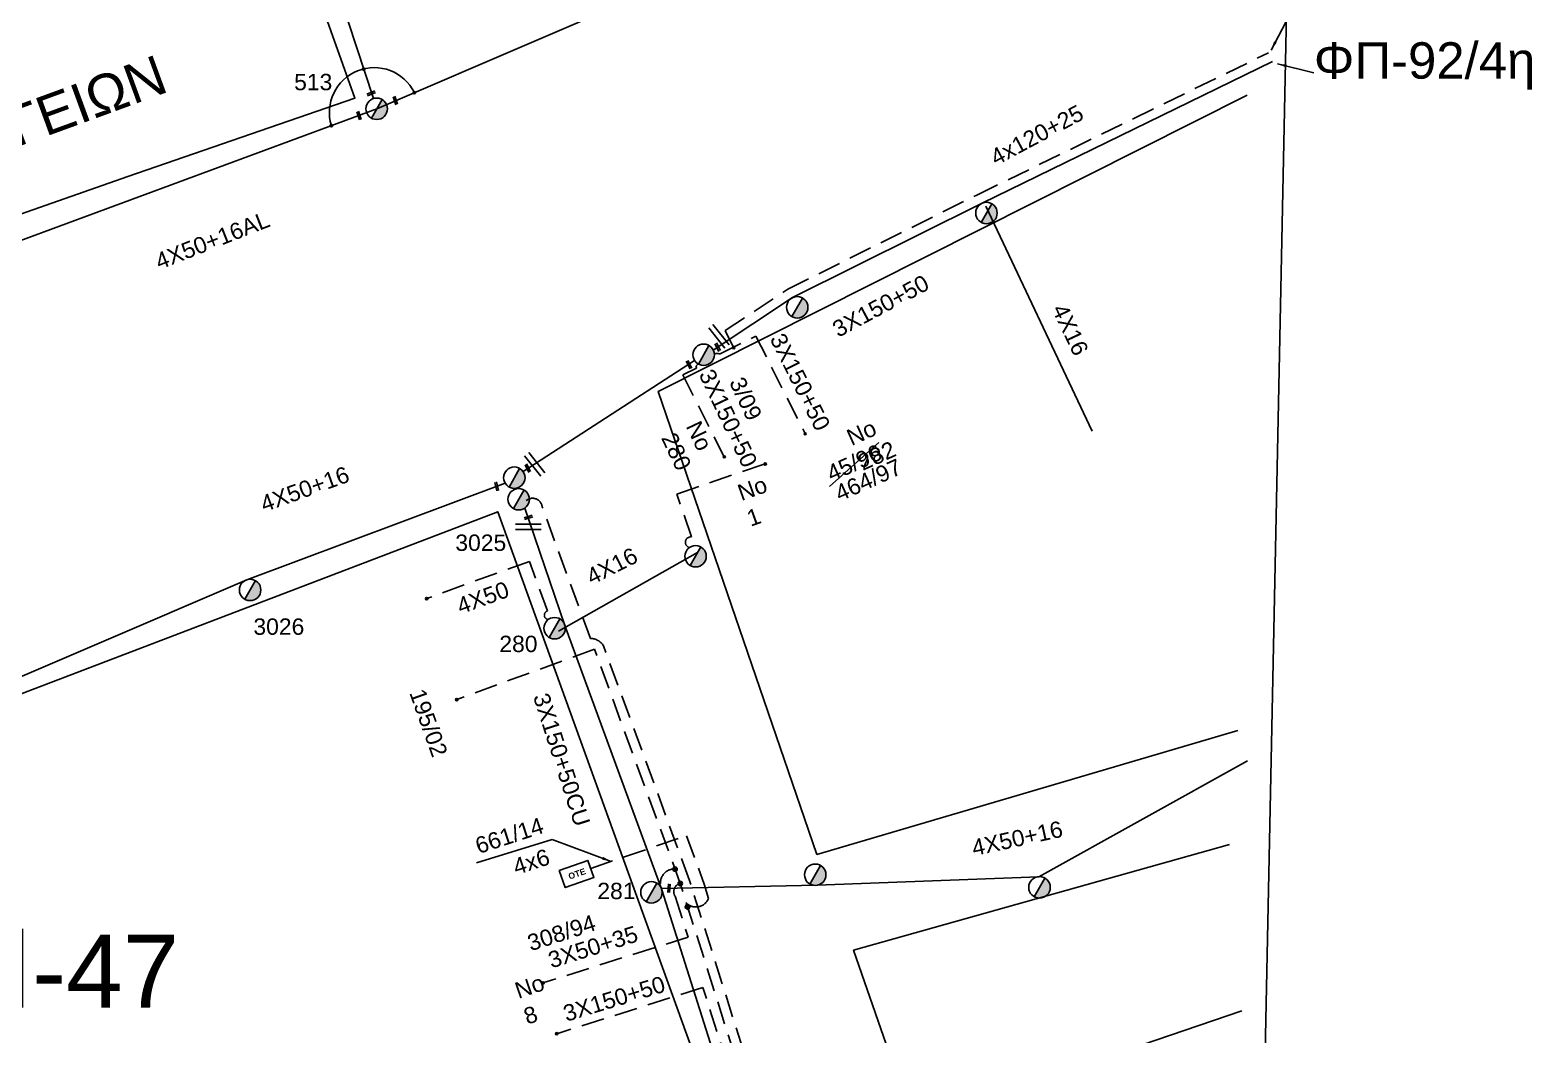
# Model space of a CAD drawing. Header units: millimetres. Extents: x 1421 to 13344, y 800 to 1949.
# Drawn here: x 12706.8 to 12871.8, y 1590.1 to 1700.6 of the extents above; entities that cross this region are included whole.
import ezdxf

# ---------------------------------------------------------------- set-up
doc = ezdxf.new("R2010")
doc.units = ezdxf.units.MM
doc.linetypes.add('DASHED', pattern=[19.05, 12.7, -6.35])
for name, color, linetype in [('Pillar OTE', 7, 'Continuous'), ('Άγνωστα', 7, 'Continuous'), ('Γυμνά εναέρια ΧΤ και ΦΟΠ (3Φ)   4x50+16AL', 7, 'Continuous'), ('Εναέρια παροχή ΧΤ 4x16', 7, 'SYN_LINE'), ('Επιγραφές - Σχήματα', 7, 'Continuous'), ('Καλωδια Χ.Τ. 3x50+35', 7, 'Continuous'), ('Καλώδια ΧΤ   3x150+50CU', 7, 'DASHED'), ('Μηχανική τομή', 7, 'Continuous'), ('Στύλος ΦΜ', 7, 'Continuous'), ('Στύλος ΦΜ @ 1', 7, 'Continuous'), ('Συνδέσεις', 7, 'Continuous'), ('Συνεστραμμένα ΧΤ   4x120+25 AL', 7, 'SYN_LINE'), ('Τομή', 7, 'Continuous'), ('Υπόβαθρο ΔΕΗ', 7, 'Continuous'), ('Υπόγεια καλώδια Παροχών ΧΤ   4x50AL', 7, 'DASHED'), ('Υπόγεια καλώδια Παροχών ΧΤ   4x6', 7, 'DASHED')]:
    doc.layers.add(name, color=color, linetype=linetype)
doc.styles.add('arial', font='ARIAL.TTF')
doc.styles.get("Standard").update_dxf_attribs({"font": 'ARIAL.TTF'})
doc.linetypes.add('SYN_LINE', pattern='A,0.5,-0.0001,["/\\/\\/\\/",Standard,S=0.1,R=0,X=0,Y=-0.05],-0.25', length=0.7501)
doc.dimstyles.new('ISO-25', dxfattribs={"dimtxt": 2.5, "dimasz": 2.5, "dimexe": 1.25, "dimexo": 0.625, "dimtad": 1, "dimtxsty": 'Standard', "dimcen": 2.5, "dimadec": 0, "dimazin": 0, "dimtfac": 1, "dimtmove": 0, "dimatfit": 3, "dimfxl": 1, "dimarcsym": 0})

# ---------------------------------------------------------------- blocks, each defined once
blk = doc.blocks.new('ΥΠΑΡΧΩΝ ΤΣΙΜΕΝΤΕΝΙΟΣ ΣΤΥΛΟΣ')
at = {"layer": 'Στύλος ΦΜ'}
blk.add_hatch(color=7, dxfattribs=at).paths.add_polyline_path([(-1.29, -2.28, 0.574793), (2.62, 0, 0.268822), (1.3, 2.27)])
at = {"layer": 'Στύλος ΦΜ', "color": 7}
blk.add_line((-1.29, -2.28), (1.3, 2.27), dxfattribs=at)
blk.add_circle((0, 0), 2.62, dxfattribs=at)
at = {"layer": 'Στύλος ΦΜ', "flags": 4}
for tag, p in [('ΑΡΙΘΜΟΣ', (-4.68, 8.05)), ('ΤΥΠΟΣ', (-4.91, 3.03))]:
    blk.add_attdef(tag, p, '', height=4, dxfattribs=at)
blk = doc.blocks.new('ΜΗΧΑΝΙΚΗ ΤΟΜΗ')
at = {"layer": 'Μηχανική τομή', "ltscale": 40}
for p, q in [((-1.89, 0.78), (1.89, 0.78)), ((1.89, 0), (-1.89, 0))]:
    blk.add_line(p, q, dxfattribs=at)
blk = doc.blocks.new('_ΣΥΝΔΕΣΗ')
at = {"layer": 'Συνδέσεις', "linetype": 'SYN_LINE', "ltscale": 40}
blk.add_hatch(color=256, dxfattribs=at).paths.add_polyline_path([(0.5, -0.01, 1), (-0.5, -0.01, 1)])
at = {"layer": 'Συνδέσεις'}
blk.add_circle((0, -0.01), 0.5, dxfattribs=at)
blk = doc.blocks.new('ΤΟΜΗ')
at = {"layer": 'Τομή', "ltscale": 40}
for p, q in [((-5.68, 0), (5.68, 0)), ((5.68, -2.33), (-5.68, -2.33))]:
    blk.add_line(p, q, dxfattribs=at)
blk = doc.blocks.new('PILLAR ΟΤΕ')
at = {"layer": 'Pillar OTE', "ltscale": 40}
blk.add_lwpolyline([(-3.31, 2.02), (3.39, 2.02), (3.39, -1.99), (-3.31, -1.99)], close=True, dxfattribs=at)
at = {"layer": 'Pillar OTE', "insert": (-1.81, 0.71), "char_height": 1.3575, "width": 109.961, "attachment_point": 1}
blk.add_mtext('{\\fArial|b1|i0|c161|p34;OTE}', dxfattribs=at)
blk = doc.blocks.new('TSONTA XT1')
at = {"ltscale": 40}
h = blk.add_hatch(color=256, dxfattribs=at)
h.dxf.hatch_style = 1
h.paths.add_polyline_path([(595.96, 2487.66), (597.07, 2488.77), (595.96, 2489.87), (594.85, 2488.77)])
blk.add_lwpolyline([(594.85, 2488.77), (595.96, 2489.87), (597.07, 2488.77), (595.96, 2487.66)], close=True, dxfattribs=at)

msp = doc.modelspace()

# ---------------------------------------------------------------- linework, layer by layer
at = {"layer": 'Άγνωστα', "color": 151, "linetype": 'DASHED', "ltscale": 0.2}
msp.add_lwpolyline([(12779.22125, 1643.69812, -0.907125926), (12779.47421, 1644.87691), (12777.85866, 1649.58761), (12787.68716, 1652.95832)], format="xyb", dxfattribs=at)
at = {"layer": 'Γυμνά εναέρια ΧΤ και ΦΟΠ (3Φ)   4x50+16AL', "color": 2, "linetype": 'Continuous', "ltscale": 0.2}
for points in [[(12719.0077, 1767.22686), (12732.51159, 1729.62181), (12744.50454, 1693.03843)], [(12672.05767, 1666.35742), (12705.66024, 1677.41912), (12744.8737, 1691.91797), (12780.66504, 1707.30459), (12809.46333, 1720.20318), (12850.34186, 1738.60201)], [(12776.16515, 1606.23306), (12793.27177, 1606.58821), (12817.64852, 1607.53686), (12840.59176, 1620.25363)]]:
    msp.add_lwpolyline(points, dxfattribs=at)
at = {"layer": 'Γυμνά εναέρια ΧΤ και ΦΟΠ (3Φ)   4x50+16AL', "color": 30, "linetype": 'Continuous', "ltscale": 0.2}
msp.add_lwpolyline([(12760.96621, 1652.05068), (12779.81475, 1664.25039)], dxfattribs=at)
at = {"layer": 'Γυμνά εναέρια ΧΤ και ΦΟΠ (3Φ)   4x50+16AL', "color": 5, "linetype": 'Continuous', "ltscale": 0.2}
msp.add_lwpolyline([(12696.57378, 1625.5751), (12730.58259, 1640.16397), (12758.97871, 1650.78916)], dxfattribs=at)
at = {"layer": 'Γυμνά εναέρια ΧΤ και ΦΟΠ (3Φ)   4x50+16AL', "color": 151, "linetype": 'Continuous', "ltscale": 0.2}
msp.add_lwpolyline([(12786.12774, 1574.72946), (12776.21517, 1606.09668), (12765.5652, 1635.13264), (12761.14433, 1648.0427)], dxfattribs=at)
at = {"layer": 'Εναέρια παροχή ΧΤ 4x16', "color": 62, "ltscale": 20}
msp.add_lwpolyline([(12823.52212, 1656.51249), (12811.82554, 1681.21315)], dxfattribs=at)
at = {"layer": 'Εναέρια παροχή ΧΤ 4x16', "color": 151, "linetype": 'SYN_LINE', "ltscale": 20}
msp.add_lwpolyline([(12764.87039, 1634.50032), (12780.13706, 1643.16066)], dxfattribs=at)
at = {"layer": 'Καλωδια Χ.Τ. 3x50+35', "color": 2, "linetype": 'DASHED', "ltscale": 0.2}
msp.add_lwpolyline([(12778.24104, 1606.78792, 0.533048527), (12777.67378, 1605.38972), (12779.09243, 1600.90056), (12763.13494, 1595.85772)], format="xyb", dxfattribs=at)
at = {"layer": 'Καλώδια ΧΤ   3x150+50CU', "color": 30, "linetype": 'DASHED', "ltscale": 0.2}
msp.add_lwpolyline([(12784.09012, 1665.70548), (12783.16776, 1667.53894), (12790.04378, 1672.094), (12810.83238, 1682.44612), (12842.86727, 1698.062)], dxfattribs=at)
for points in [[(12781.97685, 1664.99211, -0.128024206), (12782.63761, 1664.97476), (12786.5568, 1666.94641), (12791.94694, 1656.23198)], [(12780.22245, 1663.86588, 0.472022609), (12780.02867, 1663.42201), (12778.52937, 1662.66775), (12783.00281, 1653.77554)]]:
    msp.add_lwpolyline(points, format="xyb", dxfattribs=at)
at = {"layer": 'Καλώδια ΧΤ   3x150+50CU', "color": 5, "linetype": 'DASHED', "ltscale": 0.2}
msp.add_lwpolyline([(12747.60973, 1564.17159), (12750.92946, 1555.02157), (12764.93388, 1560.10253), (12788.16889, 1569.55295, 0.629491101), (12788.58285, 1577.61338), (12779.25398, 1607.13354), (12769.79915, 1632.91107, 0.252303622), (12768.36351, 1633.71791), (12763.05634, 1648.18732, 0.601933221), (12761.31414, 1648.86396)], format="xyb", dxfattribs=at)
at = {"layer": 'Καλώδια ΧΤ   3x150+50CU', "color": 2, "linetype": 'DASHED', "ltscale": 0.2}
msp.add_lwpolyline([(12748.76466, 1564.59859), (12751.75205, 1556.45826), (12764.54971, 1561.1014), (12787.75631, 1570.54021, 0.671888055), (12787.70422, 1576.8459), (12778.24104, 1606.78792), (12768.79459, 1632.54261), (12753.66785, 1626.99434)], format="xyb", dxfattribs=at)
at = {"layer": 'Καλώδια ΧΤ   3x150+50CU', "color": 151, "linetype": 'DASHED', "ltscale": 0.2}
msp.add_lwpolyline([(12749.76417, 1564.96813), (12752.38515, 1557.8262), (12764.16554, 1562.10026), (12787.34374, 1571.52747, 0.747984636), (12786.85423, 1575.98152), (12780.73099, 1595.35782), (12764.6514, 1590.2764)], format="xyb", dxfattribs=at)
at = {"layer": 'Καλώδια ΧΤ   3x150+50CU', "color": 2, "linetype": 'DASHED', "ltscale": 0.2}
msp.add_arc((12777.62082, 1606.82507), 1.57145, 88.8944989, 198.15347, dxfattribs=at)
at = {"layer": 'Συνεστραμμένα ΧΤ   4x120+25 AL', "color": 62, "linetype": 'SYN_LINE', "ltscale": 20}
msp.add_lwpolyline([(12781.86795, 1665.39439), (12790.57975, 1671.16557), (12811.42724, 1681.54702), (12843.33612, 1697.10019)], dxfattribs=at)
at = {"layer": 'Υπόβαθρο ΔΕΗ'}
for points in [[(10840.03143, 862.30832), (12828.1383, 877.43934), (12848.3754, 1876.73506)], [(12671.6598, 1668.41343), (12717.53103, 1684.48567), (12742.48478, 1693.08381), (12720.06386, 1756.00439), (12652.86716, 1730.07935), (12671.6598, 1668.41343)], [(12839.52378, 1623.58295), (12793.25762, 1609.98094), (12775.80739, 1660.86336), (12840.53217, 1693.42468)], [(12794.63744, 1650.41265), (12800.04896, 1655.24002)], [(12641.11348, 1610.70761), (12694.43607, 1623.29308), (12758.17061, 1647.64132), (12784.79077, 1574.04706), (12714.31847, 1547.852), (12670.10894, 1530.67775), (12641.11348, 1610.70761)], [(12764.14562, 1611.62552), (12755.84496, 1609.0526)], [(12839.96746, 1592.80083), (12803.88113, 1580.47755), (12797.284, 1599.45672), (12838.59055, 1611.09115)]]:
    msp.add_lwpolyline(points, dxfattribs=at)
msp.add_arc((12744.59178, 1691.52327), 4.92163, 26.1892538, 197.1181764, dxfattribs=at)
at = {"layer": 'Υπόγεια καλώδια Παροχών ΧΤ   4x50AL', "color": 151, "linetype": 'DASHED', "ltscale": 0.2}
msp.add_lwpolyline([(12763.72394, 1635.79218, -0.805373658), (12763.6338, 1636.74118), (12761.66295, 1642.18981), (12750.4658, 1638.13963)], format="xyb", dxfattribs=at)
at = {"layer": 'Υπόγεια καλώδια Παροχών ΧΤ   4x6', "color": 2, "linetype": 'DASHED', "ltscale": 0.2}
msp.add_lwpolyline([(12768.39588, 1608.45265), (12778.91, 1612.03972), (12780.85792, 1606.72894), (12781.31989, 1605.12977, -0.42676744), (12779.37696, 1604.33128)], format="xyb", dxfattribs=at)

# ---------------------------------------------------------------- block references
at = {"layer": 'Pillar OTE', "xscale": 0.5, "yscale": 0.5, "zscale": 0.5, "rotation": 19.20976639110874}
msp.add_blockref('PILLAR ΟΤΕ', (12766.82233, 1607.81651), dxfattribs=at)
at = {"layer": 'Μηχανική τομή'}
for p, xscale, yscale, zscale, rotation in [((12744.28469, 1693.52372), 0.2499999999999681, 0.2499999999999681, 0.2499999999999681, 21.64982904077767), ((12747.01855, 1692.86848), 0.249999999999919, 0.249999999999919, 0.249999999999919, 109.4108740677243), ((12743.01464, 1691.2004), 0.249999999999919, 0.249999999999919, 0.249999999999919, 109.4108740677243), ((12782.42927, 1665.76623), 0.2499999999999188, 0.2499999999999188, 0.2499999999999188, 116.4402862983758), ((12779.28371, 1663.85335), 0.2499999999999188, 0.2499999999999188, 0.2499999999999188, 116.4402862983758), ((12761.56238, 1652.4677), 0.2499999999999188, 0.2499999999999188, 0.2499999999999188, 116.4402862983758), ((12758.15112, 1650.45193), 0.2499999999999189, 0.2499999999999189, 0.2499999999999189, 102.6794676844389), ((12761.57891, 1646.93213), 0.2499999999999999, 0.2499999999999999, 0.2499999999999999, 17.52008506879839), ((12777.09783, 1606.25242), 0.249999999999919, 0.249999999999919, 0.249999999999919, 85.88374049146049)]:
    msp.add_blockref('ΜΗΧΑΝΙΚΗ ΤΟΜΗ', p, dxfattribs=dict(at, xscale=xscale, yscale=yscale, zscale=zscale, rotation=rotation))
at = {"layer": 'Στύλος ΦΜ @ 1', "ltscale": 40}
ref = msp.add_blockref('ΥΠΑΡΧΩΝ ΤΣΙΜΕΝΤΕΝΙΟΣ ΣΤΥΛΟΣ', (12744.87143, 1691.91927), dxfattribs=dict(at, xscale=0.4499999999998181, yscale=0.4499999999998181, zscale=0.4499999999998181))
ref.add_attrib('ΤΥΠΟΣ', '513', (12735.79778, 1693.96003), dxfattribs={"layer": 'Στύλος ΦΜ', "height": 1.8, "flags": 4})
at = {"layer": 'Στύλος ΦΜ @ 1', "ltscale": 40, "xscale": 0.4499999999998181, "yscale": 0.4499999999998181, "zscale": 0.4499999999998181}
for p in [(12811.89039, 1680.46414), (12791.08968, 1670.10392), (12780.80348, 1664.89035), (12759.9948, 1651.38472), (12779.9163, 1642.7473), (12793.06794, 1607.74821), (12817.71657, 1606.36106)]:
    msp.add_blockref('ΥΠΑΡΧΩΝ ΤΣΙΜΕΝΤΕΝΙΟΣ ΣΤΥΛΟΣ', p, dxfattribs=at)
at = {"layer": 'Στύλος ΦΜ @ 1', "ltscale": 40}
ref = msp.add_blockref('ΥΠΑΡΧΩΝ ΤΣΙΜΕΝΤΕΝΙΟΣ ΣΤΥΛΟΣ', (12760.4784, 1649.01412), dxfattribs=dict(at, xscale=0.4499999999998181, yscale=0.4499999999998181, zscale=0.4499999999998181))
ref.add_attrib('ΤΥΠΟΣ', '3025', (12753.51428, 1643.33682), dxfattribs={"layer": 'Στύλος ΦΜ', "height": 1.8, "flags": 4})
ref = msp.add_blockref('ΥΠΑΡΧΩΝ ΤΣΙΜΕΝΤΕΝΙΟΣ ΣΤΥΛΟΣ', (12730.96158, 1639.04885), dxfattribs=dict(at, xscale=0.4499999999998181, yscale=0.4499999999998181, zscale=0.4499999999998181))
ref.add_attrib('ΤΥΠΟΣ', '3026', (12731.32208, 1634.11927), dxfattribs={"layer": 'Στύλος ΦΜ', "height": 1.8, "flags": 4})
ref = msp.add_blockref('ΥΠΑΡΧΩΝ ΤΣΙΜΕΝΤΕΝΙΟΣ ΣΤΥΛΟΣ', (12764.42323, 1634.84448), dxfattribs=dict(at, xscale=0.4499999999998181, yscale=0.4499999999998181, zscale=0.4499999999998181))
ref.add_attrib('ΤΥΠΟΣ', '280', (12758.34859, 1632.21706), dxfattribs={"layer": 'Στύλος ΦΜ', "height": 1.8, "flags": 4})
ref = msp.add_blockref('ΥΠΑΡΧΩΝ ΤΣΙΜΕΝΤΕΝΙΟΣ ΣΤΥΛΟΣ', (12775.07211, 1605.81287), dxfattribs=dict(at, xscale=0.4499999999998181, yscale=0.4499999999998181, zscale=0.4499999999998181))
ref.add_attrib('ΤΥΠΟΣ', '281', (12769.11996, 1605.06643), dxfattribs={"layer": 'Στύλος ΦΜ', "height": 1.8, "flags": 4})
at = {"layer": 'Συνδέσεις'}
for p, xscale, yscale, zscale in [((12743.43316, 1696.30658), 0.25, 0.25, 0.25), ((12749.00627, 1693.69922), 0.25, 0.25, 0.25), ((12739.88818, 1690.07462), 0.25, 0.25, 0.25), ((12784.10473, 1665.67645), 0.25, 0.25, 0.25), ((12791.96155, 1656.20295), 0.25, 0.25, 0.25), ((12783.07637, 1653.67679), 0.25, 0.25, 0.25), ((12787.57687, 1652.90391), 0.25, 0.25, 0.25), ((12750.34992, 1638.09771), 0.25, 0.25, 0.25), ((12753.6748, 1626.99689), 0.25, 0.25, 0.25), ((12777.66024, 1608.37141), 0.4777242751394019, 0.4777242751394019, 0.4777242751394019), ((12778.23911, 1606.7932), 0.4777242751394019, 0.4777242751394019, 0.4777242751394019), ((12763.13494, 1595.85772), 0.25, 0.25, 0.25), ((12764.6514, 1590.2764), 0.25, 0.25, 0.25)]:
    msp.add_blockref('_ΣΥΝΔΕΣΗ', p, dxfattribs=dict(at, xscale=xscale, yscale=yscale, zscale=zscale))
at = {"layer": 'Συνδέσεις', "xscale": 0.3075184835441075, "yscale": 0.3075184835441075, "zscale": 0.3075184835441075, "rotation": 16.06468587041961}
msp.add_blockref('TSONTA XT1', (12814.72473, 818.06789), dxfattribs=at)
at = {"layer": 'Τομή', "xscale": 0.25, "yscale": 0.25, "zscale": 0.25, "rotation": 308.4417018327339}
for p in [(12782.70935, 1667.09975), (12762.46967, 1653.02379)]:
    msp.add_blockref('ΤΟΜΗ', p, dxfattribs=at)
at = {"layer": 'Τομή', "xscale": 0.25, "yscale": 0.25, "zscale": 0.25}
msp.add_blockref('ΤΟΜΗ', (12761.53454, 1646.27212), dxfattribs=at)

# ---------------------------------------------------------------- texts
at = {"ltscale": 40, "insert": (12687.38705, 1685.74992), "char_height": 4, "width": 67.4273804, "attachment_point": 1, "rotation": 20.0890911, "style": 'arial'}
msp.add_mtext('{\\H1.083x;MEΣOΓEIΩN}', dxfattribs=at)
at = {"layer": 'Άγνωστα', "color": 7, "char_height": 1.8, "attachment_point": 1}
for s, gutter_width, insert, rotation in [('4x120+25', 12.5, (12812.09818, 1687.22384), 28.1059728), ('3X150+50', 12.5, (12794.74488, 1668.33443), 28.1059728), ('3X150+50', 12.5, (12789.64475, 1667.46409), 296.555079), ('3X150+50', 12.5, (12781.862, 1663.52042), 295.2875474), ('3/09', 2.05325, (12785.20328, 1662.65974), 295.2875474), ('45/96', 2.05325, (12794.11468, 1652.55298), 24.2577472), ('4X50+16', 12.5, (12731.89167, 1649.2648), 19.8054424), ('464/97', 2.05325, (12795.02315, 1650.37401), 24.2577472), ('4X50', 12.5, (12753.47217, 1638.03926), 20.0793451), ('195/02', 12.5, (12750.13324, 1628.36441), 289.5800979), ('3X150+50CU', 12.5, (12763.75125, 1627.8957), 287.7815354), ('661/14', 12.5, (12755.51638, 1611.72813), 18.0169901), ('4X50+16', 12.5, (12810.12032, 1611.54713), 12.327504), ('4x6', 12.5, (12759.65261, 1609.40824), 18.0169901), ('308/94', 12.5, (12761.24043, 1601.0406), 18.0169901), ('3X50+35', 12.5, (12763.53851, 1599.16419), 17.4052997), ('3X150+50', 12.5, (12765.18669, 1593.30192), 16.9983346)]:
    msp.add_mtext_dynamic_manual_height_columns(s, width=1.8, gutter_width=gutter_width, heights=[0.04535], dxfattribs=dict(at, insert=insert, rotation=rotation))
at = {"layer": 'Άγνωστα', "color": 7}
note = msp.add_mtext_dynamic_manual_height_columns('No ', width=1.8, gutter_width=2.05325, heights=[0.04535, 0], dxfattribs=dict(at, insert=(12778.79714, 1661.30172), char_height=1.8, attachment_point=1, rotation=295.2875474))
for column, words in zip(note.columns.linked_columns, ['280']):
    column.text = words
note = msp.add_mtext_dynamic_manual_height_columns('No ', width=1.8, gutter_width=2.05325, heights=[0.04535, 0], dxfattribs=dict(at, insert=(12792.80357, 1654.91146), char_height=1.8, attachment_point=1, rotation=24.2577472))
for column, words in zip(note.columns.linked_columns, ['282']):
    column.text = words
note = msp.add_mtext_dynamic_manual_height_columns('No ', width=1.8, gutter_width=2.05325, heights=[0.04535, 0], dxfattribs=dict(at, insert=(12780.71135, 1649.20033), char_height=1.8, attachment_point=1, rotation=19.6867058))
for column, words in zip(note.columns.linked_columns, ['1']):
    column.text = words
note = msp.add_mtext_dynamic_manual_height_columns('No ', width=1.8, gutter_width=2.05325, heights=[0.04535, 0], dxfattribs=dict(at, insert=(12756.21576, 1594.5505), char_height=1.8, attachment_point=1, rotation=18.9492906))
for column, words in zip(note.columns.linked_columns, ['8']):
    column.text = words
at = {"layer": 'Γυμνά εναέρια ΧΤ και ΦΟΠ (3Φ)   4x50+16AL', "color": 7, "insert": (12720.33167, 1675.89353), "char_height": 1.8, "attachment_point": 1, "rotation": 21.3957765}
msp.add_mtext_dynamic_manual_height_columns('4X50+16AL', width=1.8, gutter_width=12.5, heights=[0.04535], dxfattribs=at)
at = {"layer": 'Εναέρια παροχή ΧΤ 4x16', "color": 7, "char_height": 1.8, "attachment_point": 1}
for insert, rotation in [((12820.67249, 1670.68378), 295.2875474), ((12767.69307, 1641.16521), 26.7391668)]:
    msp.add_mtext_dynamic_manual_height_columns('4X16', width=1.8, gutter_width=12.5, heights=[0.04535], dxfattribs=dict(at, insert=insert, rotation=rotation))
at = {"layer": 'Επιγραφές - Σχήματα', "ltscale": 0.2, "insert": (12847.86828, 1699.23194), "char_height": 4, "width": 19.6718533, "attachment_point": 1}
msp.add_mtext('ΦΠ-92/4η', dxfattribs=at)
at = {"layer": 'Υπόβαθρο ΔΕΗ', "insert": (12689.36215, 1601.81758), "char_height": 8, "attachment_point": 1}
msp.add_mtext_dynamic_manual_height_columns('Φ{\\H1.0833x;Π}-47', width=84.657329, gutter_width=12.5, heights=[0], dxfattribs=at)

# ---------------------------------------------------------------- leaders
at = {"layer": 'Επιγραφές - Σχήματα', "ltscale": 40}
for points in [[(12843.17506, 1698.37495), (12846.04884, 1703.83761)], [(12843.88285, 1696.86381), (12847.87668, 1695.87611)], [(12770.63194, 1609.21552), (12764.14562, 1611.62552)]]:
    msp.add_leader(points, dimstyle='ISO-25', override={"dimasz": 1, "dimtad": 0}, dxfattribs=at)

doc.saveas('drawing.dxf')
